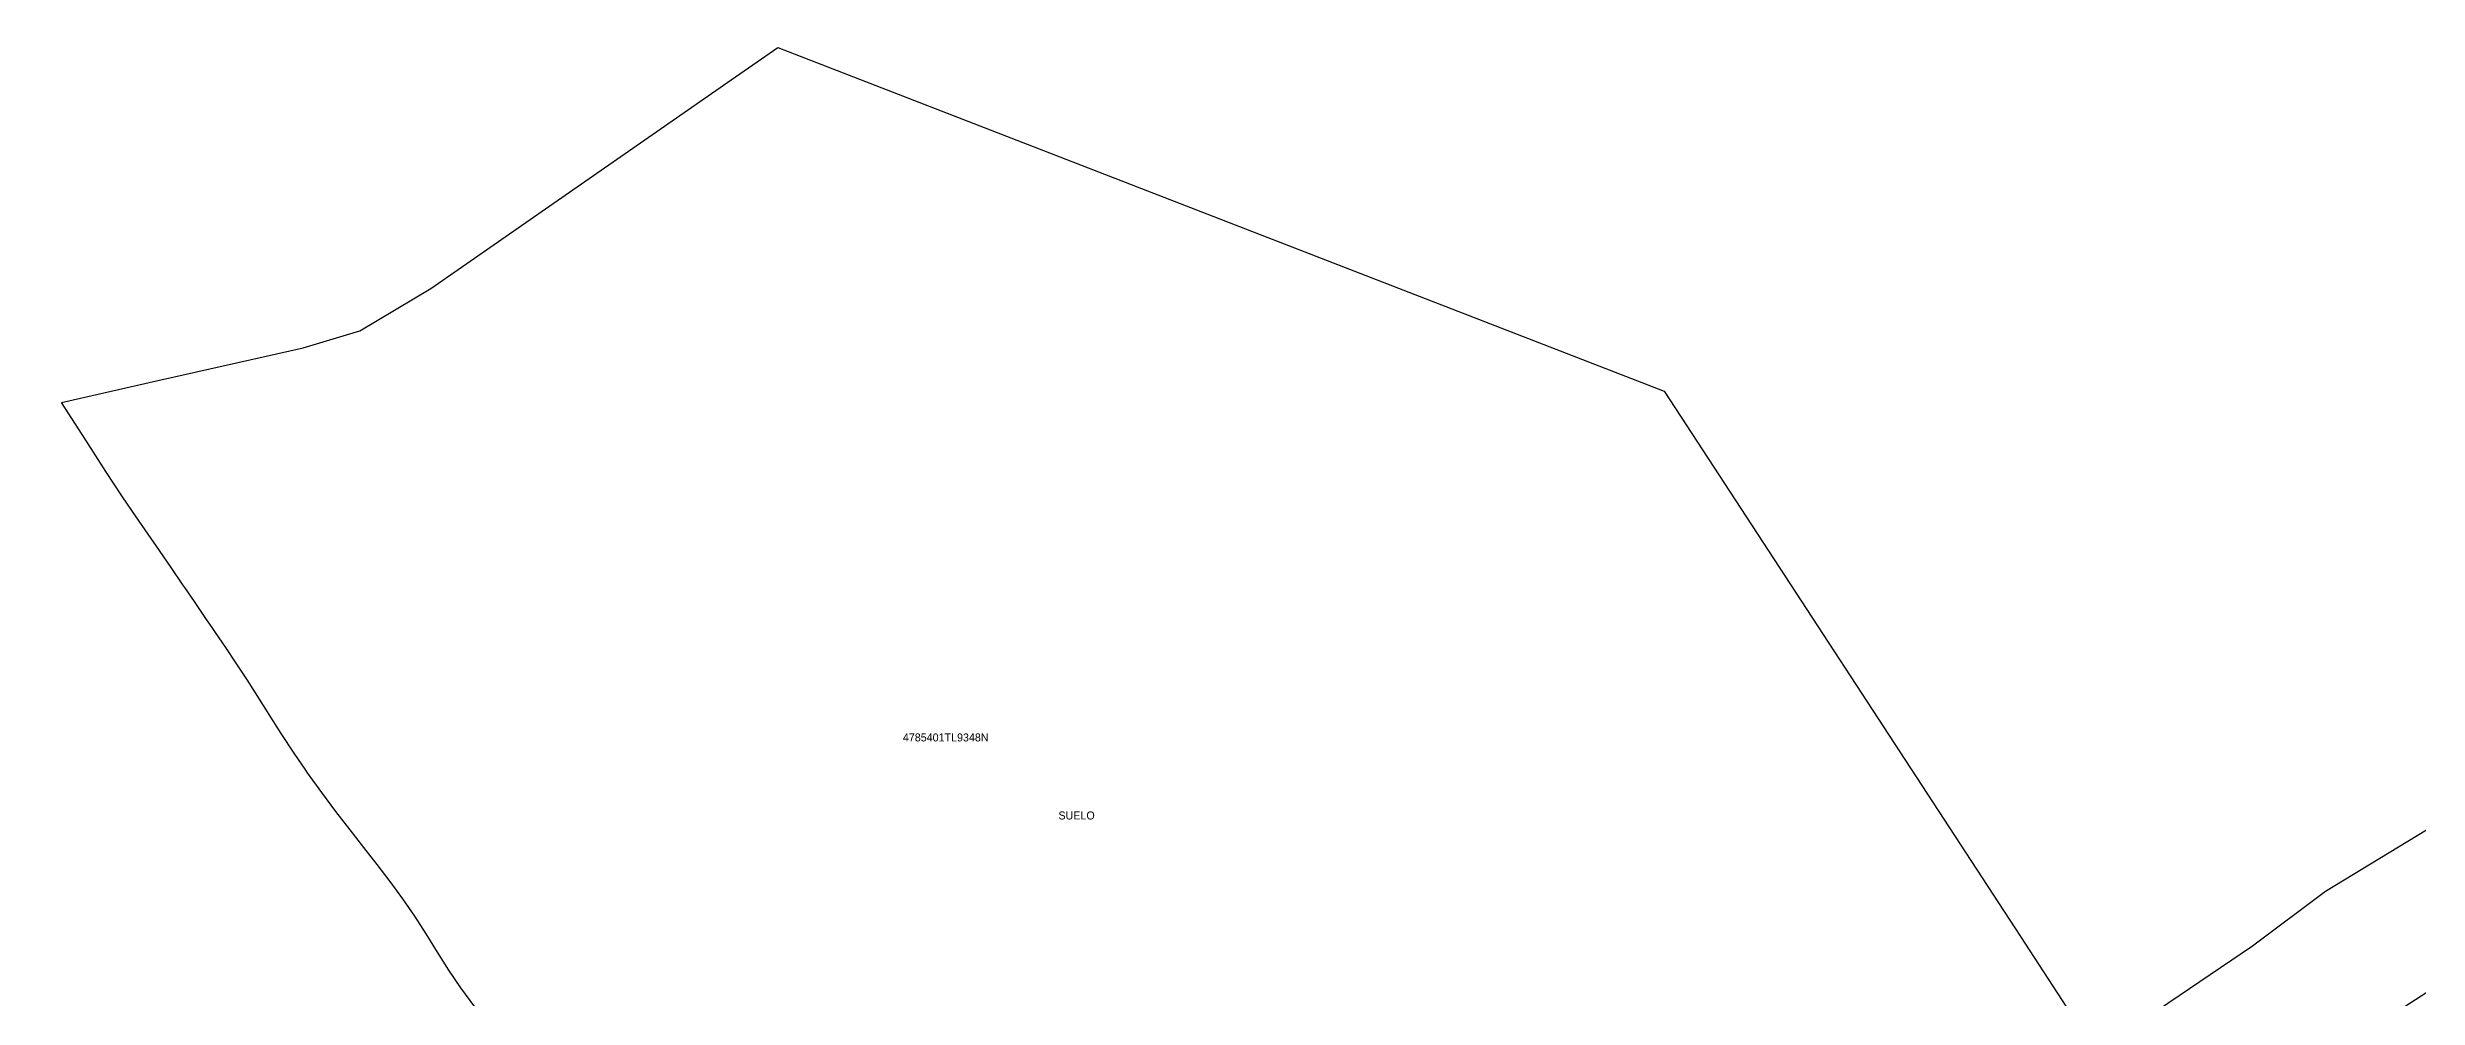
# Model space of a CAD drawing. Header units: metres. Extents: x 7469.1 to 7503.2, y 115256.8 to 115284.8.
# Drawn here: x 7480.49 to 7495.54, y 115278.78 to 115284.81 of the extents above; entities that cross this region are included whole.
import ezdxf
from ezdxf.enums import TextEntityAlignment as Align

# ---------------------------------------------------------------- set-up
doc = ezdxf.new("R2010")
doc.units = ezdxf.units.M
doc.header["$LTSCALE"] = 25.4
doc.layers.add('CONSTRUCCION', color=255, linetype='CONTINUOUS', lineweight=30)
doc.layers.add('PARCELA', color=7, linetype='CONTINUOUS')
doc.layers.add('REFCATASTRAL', color=7, linetype='CONTINUOUS')
doc.layers.add('TXTCONSTRU', color=7, linetype='CONTINUOUS', true_color=0xbababa)

msp = doc.modelspace()

# ---------------------------------------------------------------- linework, layer by layer
at = {"layer": 'CONSTRUCCION'}
for points in [[(7480.73663, 115282.32062), (7480.58118, 115282.56141), (7481.18392, 115282.69781), (7482.11483, 115282.90837), (7482.47576, 115283.01632), (7482.92738, 115283.28353), (7484.86133, 115284.62795), (7484.97157, 115284.70441), (7485.12905, 115284.81413), (7490.75642, 115282.63177), (7493.01829, 115279.17076), (7493.3109, 115278.72347)], [(7483.20576, 115278.72474), (7483.11737, 115278.84539), (7483.04015, 115278.95842), (7482.96776, 115279.07272), (7482.89639, 115279.18753), (7482.824, 115279.30106), (7482.74805, 115279.41155), (7482.6683, 115279.52001), (7482.58575, 115279.62796), (7482.50066, 115279.73667), (7482.41328, 115279.84818), (7482.32413, 115279.964), (7482.2337, 115280.08542), (7482.14404, 115280.21038), (7482.13185, 115280.22791), (7482.05768, 115280.33586), (7481.9764, 115280.45956), (7481.89969, 115280.5797), (7481.82705, 115280.69476), (7481.7572, 115280.80373), (7481.68989, 115280.90711), (7481.6241, 115281.00566), (7481.55908, 115281.10116), (7481.54155, 115281.12656), (7481.49355, 115281.19692), (7481.42497, 115281.297), (7481.36477, 115281.38615), (7481.35283, 115281.40368), (7481.27815, 115281.51366), (7481.20424, 115281.62135), (7481.1316, 115281.72473), (7481.05514, 115281.83421), (7480.96802, 115281.96273), (7480.86388, 115282.12275), (7480.73663, 115282.32062)], [(7479.30615, 115268.89009), (7481.01152, 115269.98255), (7482.42809, 115270.98333), (7485.21397, 115272.88937), (7486.32879, 115273.63741), (7487.2366, 115274.19876), (7487.71209, 115274.52083), (7487.8523, 115274.61583), (7488.0682, 115274.76215), (7488.73648, 115275.21478), (7494.49167, 115279.11322), (7494.95471, 115279.45892), (7496.98676, 115280.69237)]]:
    msp.add_lwpolyline(points, dxfattribs=at)
at = {"layer": 'PARCELA'}
for points in [[(7480.73663, 115282.32062), (7480.58118, 115282.56141), (7481.18392, 115282.69781), (7482.11483, 115282.90837), (7482.47576, 115283.01632), (7482.92738, 115283.28353), (7484.86133, 115284.62795), (7484.97157, 115284.70441), (7485.12905, 115284.81413), (7490.75642, 115282.63177), (7493.01829, 115279.17076), (7493.3109, 115278.72347)], [(7483.20576, 115278.72474), (7483.11737, 115278.84539), (7483.04015, 115278.95842), (7482.96776, 115279.07272), (7482.89639, 115279.18753), (7482.824, 115279.30106), (7482.74805, 115279.41155), (7482.6683, 115279.52001), (7482.58575, 115279.62796), (7482.50066, 115279.73667), (7482.41328, 115279.84818), (7482.32413, 115279.964), (7482.2337, 115280.08542), (7482.14404, 115280.21038), (7482.13185, 115280.22791), (7482.05768, 115280.33586), (7481.9764, 115280.45956), (7481.89969, 115280.5797), (7481.82705, 115280.69476), (7481.7572, 115280.80373), (7481.68989, 115280.90711), (7481.6241, 115281.00566), (7481.55908, 115281.10116), (7481.54155, 115281.12656), (7481.49355, 115281.19692), (7481.42497, 115281.297), (7481.36477, 115281.38615), (7481.35283, 115281.40368), (7481.27815, 115281.51366), (7481.20424, 115281.62135), (7481.1316, 115281.72473), (7481.05514, 115281.83421), (7480.96802, 115281.96273), (7480.86388, 115282.12275), (7480.73663, 115282.32062)], [(7479.30615, 115268.89009), (7481.01152, 115269.98255), (7482.42809, 115270.98333), (7485.21397, 115272.88937), (7486.32879, 115273.63741), (7487.2366, 115274.19876), (7487.71209, 115274.52083), (7487.8523, 115274.61583), (7488.0682, 115274.76215), (7488.73648, 115275.21478), (7494.49167, 115279.11322), (7494.95471, 115279.45892), (7496.98676, 115280.69237), (7498.90516, 115279.95204), (7498.49157, 115279.95204), (7498.06969, 115279.91174), (7497.99734, 115279.90108), (7497.65292, 115279.83483), (7497.24447, 115279.72189), (7496.8474, 115279.57376), (7496.58206, 115279.45184), (7492.76021, 115276.97877)]]:
    msp.add_lwpolyline(points, dxfattribs=at)

# ---------------------------------------------------------------- texts
at = {"layer": 'REFCATASTRAL'}
msp.add_text('4785401TL9348N', height=0.0508, dxfattribs=at).set_placement((7486.19534, 115280.39428), align=Align.BOTTOM_CENTER)
at = {"layer": 'TXTCONSTRU'}
msp.add_text('SUELO', height=0.0508, dxfattribs=at).set_placement((7487.02617, 115279.89898), align=Align.BOTTOM_CENTER)

doc.saveas('drawing.dxf')
